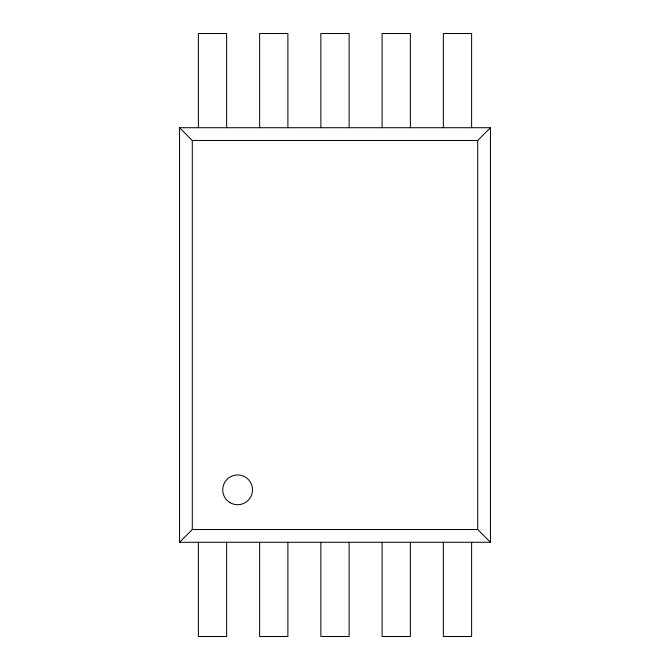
<?xml version="1.0" encoding="UTF-8"?>
<svg xmlns="http://www.w3.org/2000/svg" width="670" height="670" viewBox="0 0 670 670"><rect width="100%" height="100%" fill="white"/><g stroke="black" fill="none" stroke-linecap="round" stroke-linejoin="round"><path stroke-width="1" d="M490.457 542.281L477.702 529.518L477.702 140.482L490.457 127.719L179.543 127.719L179.543 542.281L490.457 542.281L490.457 127.719M179.543 542.281L192.298 529.518L192.298 140.482L179.543 127.719M192.298 140.482L477.702 140.482M192.298 529.518L477.702 529.518M471.613 127.719L471.613 33.5L443.347 33.5L443.347 127.719M471.613 542.281L471.613 636.5L443.347 636.5L443.347 542.281M410.375 127.719L410.375 33.5L382.109 33.5L382.109 127.719M410.375 542.281L410.375 636.5L382.109 636.5L382.109 542.281M349.129 127.719L349.129 33.5L320.863 33.5L320.863 127.719M349.129 542.281L349.129 636.5L320.863 636.5L320.863 542.281M287.891 127.719L287.891 33.5L259.625 33.5L259.625 127.719M287.891 542.281L287.891 636.5L259.625 636.5L259.625 542.281M226.644 127.719L226.644 33.5L198.379 33.5L198.387 127.719M226.653 542.281L226.653 636.5L198.387 636.5L198.387 542.281M230.178 502.718A14.882 14.882 0 0 0 252.506 489.82A14.882 14.882 0 0 0 230.178 476.931A14.882 14.882 0 0 0 230.178 502.718"/></g></svg>
